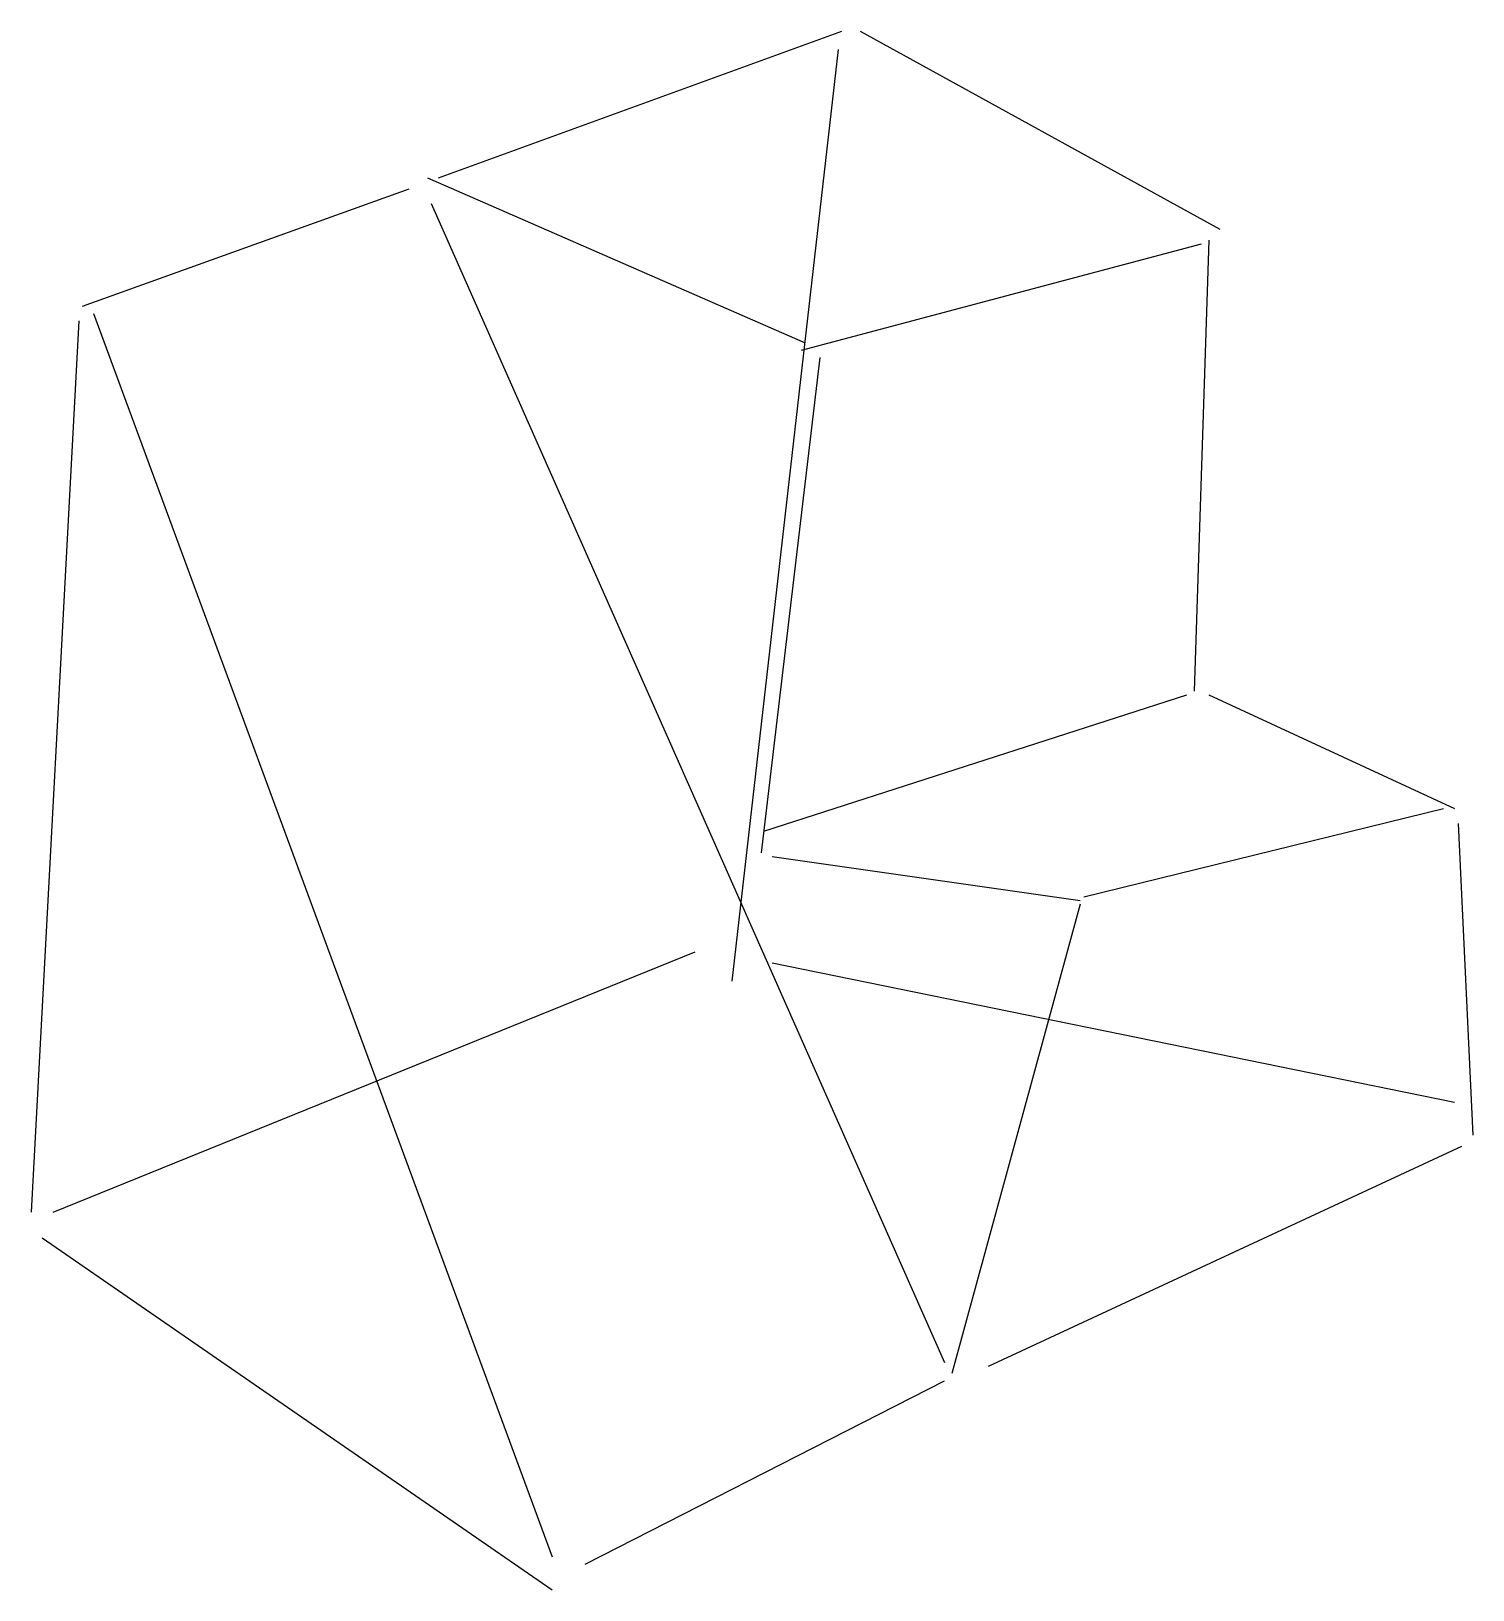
# Model space of a CAD drawing. Header units: metres. Extents: x -111 to 64, y 115 to 304.
import ezdxf

# ---------------------------------------------------------------- set-up
doc = ezdxf.new("R2010")
doc.units = ezdxf.units.M

msp = doc.modelspace()

# ---------------------------------------------------------------- linework, layer by layer
at = {"color": 0, "linetype": 'CONTINUOUS'}
for p, q in [((-61.686672, 286.143218), (-12.811278, 303.916088)), ((-10.589669, 303.916088), (32.953864, 279.922713)), ((-13.255599, 301.694479), (-26.140931, 188.836751)), ((-63.019637, 286.143218), (-17.254495, 266.148738)), ((-104.785883, 270.591956), (-65.241246, 284.810252)), ((-62.575315, 283.032965), (-0.370268, 142.627287)), ((-17.698817, 265.260095), (30.732256, 278.145426)), ((31.620899, 278.589748), (29.843612, 223.93817)), ((-105.230205, 268.814669), (-111.006388, 160.844479)), ((-103.452918, 269.703312), (-47.912697, 119.078233)), ((-15.477208, 264.371451), (-22.586356, 204.388013)), ((-22.142035, 207.053943), (28.954968, 223.493849)), ((31.620899, 223.493849), (61.390457, 209.719874)), ((16.513959, 199.056151), (60.057492, 209.719874)), ((61.834779, 207.942587), (63.612066, 170.175237)), ((-21.253391, 203.943691), (16.069637, 198.61183)), ((16.069637, 198.167508), (0.518375, 141.294322)), ((-108.340457, 160.844479), (-30.584148, 192.391325)), ((-21.253391, 191.05836), (61.390457, 174.174132)), ((4.961593, 142.182965), (62.279101, 168.842271)), ((-109.673423, 157.734227), (-47.912697, 115.079338)), ((-43.913801, 118.18959), (-0.370268, 140.405678))]:
    msp.add_line(p, q, dxfattribs=at)

doc.saveas('drawing.dxf')
